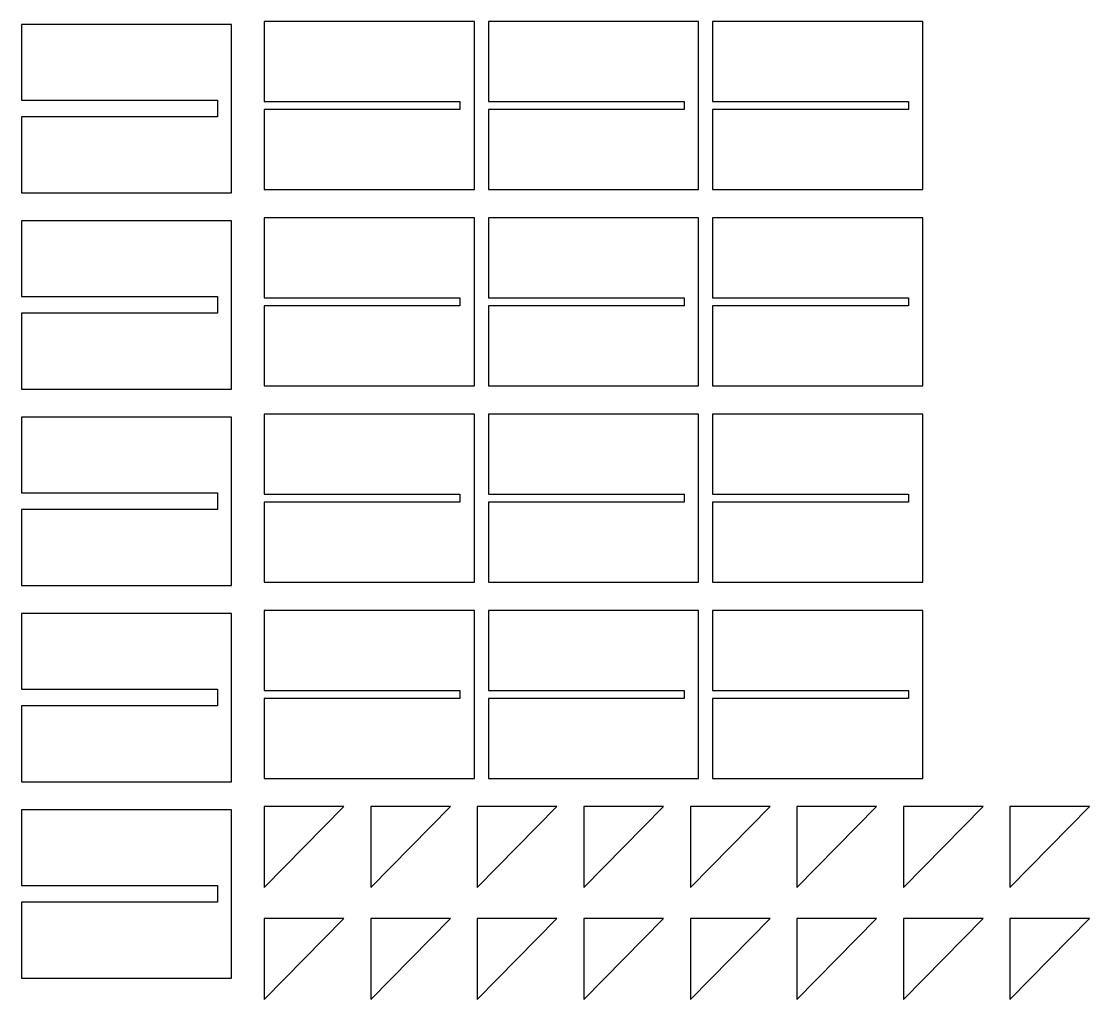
# Model space of a CAD drawing. Header units: millimetres. Extents: x 20 to 401, y 11 to 360.
import ezdxf

# ---------------------------------------------------------------- set-up
doc = ezdxf.new("R2010")
doc.units = ezdxf.units.MM

# ---------------------------------------------------------------- blocks, each defined once
blk = doc.blocks.new('*U3')
at = {"color": 7, "linetype": 'Continuous', "lineweight": 25}
for p, q in [((-37.5, 30), (-37.5, 1.3875)), ((37.5, 30), (-37.5, 30)), ((37.5, -30), (37.5, 30)), ((-37.5, 1.3875), (32.3, 1.3875)), ((32.3, 1.3875), (32.3, -1.3875)), ((32.3, -1.3875), (-37.5, -1.3875)), ((-37.5, -1.3875), (-37.5, -30)), ((-37.5, -30), (37.5, -30))]:
    blk.add_line(p, q, dxfattribs=at)
blk = doc.blocks.new('*U4')
at = {"color": 0, "linetype": 'ByBlock', "lineweight": -2, "transparency": 16777216}
for p in [(0, 0), (80, 0), (160, 0), (0, -70), (80, -70), (160, -70), (0, -140), (80, -140), (160, -140), (0, -210), (80, -210), (160, -210)]:
    blk.add_blockref('*U3', p, dxfattribs=at)
blk = doc.blocks.new('*U6')
at = {"color": 7, "linetype": 'Continuous', "lineweight": 25}
for p, q in [((-37.5, 30), (-37.5, 2.95)), ((37.5, 30), (-37.5, 30)), ((37.5, -30), (37.5, 30)), ((-37.5, 2.95), (32.5, 2.95)), ((32.5, 2.95), (32.5, -2.95)), ((32.5, -2.95), (-37.5, -2.95)), ((-37.5, -2.95), (-37.5, -30)), ((-37.5, -30), (37.5, -30))]:
    blk.add_line(p, q, dxfattribs=at)
blk = doc.blocks.new('*U7')
at = {"color": 0, "linetype": 'ByBlock', "lineweight": -2, "transparency": 16777216}
for p in [(0, 0), (0, -70), (0, -140), (0, -210), (0, -280)]:
    blk.add_blockref('*U6', p, dxfattribs=at)
blk = doc.blocks.new('*U12')
at = {"color": 7, "linetype": 'Continuous', "lineweight": 25}
for p, q in [((14.21, 14.45), (-14.21, 14.45)), ((-14.21, 14.45), (-14.21, -14.45)), ((-14.21, -14.45), (14.21, 14.45))]:
    blk.add_line(p, q, dxfattribs=at)
blk = doc.blocks.new('*U14')
at = {"color": 0, "linetype": 'ByBlock', "lineweight": -2, "transparency": 16777216}
for p in [(0, 0), (38, 0), (76, 0), (114, 0), (152, 0), (190, 0), (228, 0), (266, 0), (0, -40), (38, -40), (76, -40), (114, -40), (152, -40), (190, -40), (228, -40), (266, -40)]:
    blk.add_blockref('*U12', p, dxfattribs=at)

msp = doc.modelspace()

# ---------------------------------------------------------------- block references
for name, p in [('*U7', (57.14, 328.82)), ('*U4', (143.71, 329.92)), ('*U14', (120.47, 65.56))]:
    msp.add_blockref(name, p)

doc.saveas('drawing.dxf')
